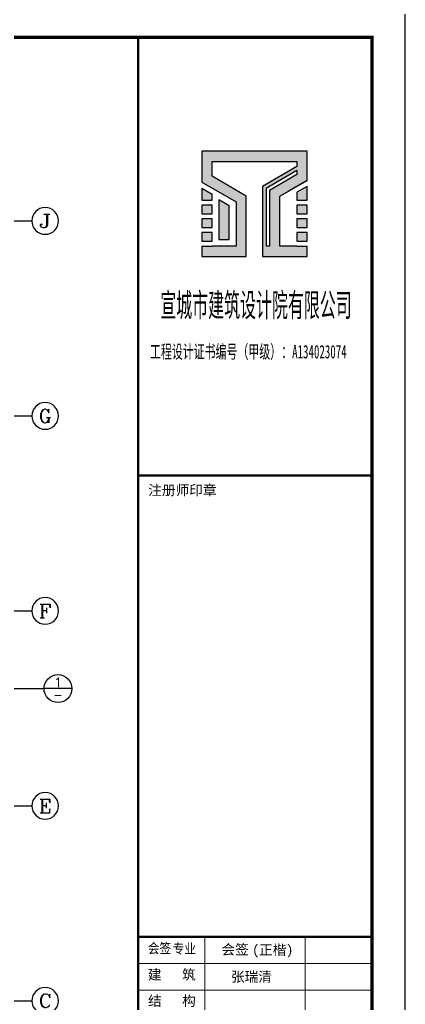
# Model space of a CAD drawing. Extents: x 8268344 to 8869063, y 669070 to 951310.
# Drawn here: x 8855211 to 8869063, y 841109 to 876460 of the extents above; entities that cross this region are included whole.
import ezdxf
from ezdxf.enums import TextEntityAlignment as Align

# ---------------------------------------------------------------- set-up
doc = ezdxf.new("R2010")
doc.units = 0
doc.header["$LTSCALE"] = 1000
doc.layers.get('0').update_dxf_attribs({"linetype": 'CONTINUOUS'})
for name, color, linetype in [('AXIS', 3, 'CONTINUOUS'), ('AXIS_TEXT', 7, 'CONTINUOUS'), ('BZ_标准图框', 7, 'CONTINUOUS'), ('DIM', 3, 'CONTINUOUS'), ('PUB_TITLE', 255, 'CONTINUOUS'), ('TK(图框线)', 45, 'CONTINUOUS')]:
    doc.layers.add(name, color=color, linetype=linetype)
doc.styles.add('_TCH_AXIS', font='COMPLEX', dxfattribs={"bigfont": 'GBCBIG'})
doc.styles.add('COMP', font='COMPLEX', dxfattribs={"bigfont": 'hztxt'})
doc.styles.add('COMPLEX', font='COMPLEX')
doc.styles.add('HT', font='simhei.ttf')

# ---------------------------------------------------------------- blocks, each defined once
blk = doc.blocks.new('fghfg')
h = blk.add_hatch(color=1)
h.paths.add_polyline_path([(9255358, 835891), (9251576, 835891), (9251576, 834780), (9252805, 834071), (9252805, 832478), (9251945, 832478), (9251576, 832478), (9251576, 832110), (9253174, 832110), (9253174, 834283), (9251945, 834993), (9251945, 835522), (9254989, 835522), (9254989, 835338), (9253760, 834629), (9253760, 832110), (9255358, 832110), (9255358, 832478), (9254989, 832478), (9254375, 832478), (9254375, 834274), (9255358, 834841)])
h.paths.add_polyline_path([(9254989, 835054), (9254006, 834487), (9254006, 832478), (9253883, 832478), (9253883, 834558), (9254989, 835196)], flags=16)
h = blk.add_hatch(color=1)
h.paths.add_polyline_path([(9255358, 834629), (9254989, 834416), (9254989, 834137), (9255358, 834137)])
h.paths.add_polyline_path([(9254989, 833953), (9254989, 833646), (9255358, 833646), (9255358, 833953)])
h.paths.add_polyline_path([(9254989, 833461), (9254989, 833154), (9255358, 833154), (9255358, 833461)])
h.paths.add_polyline_path([(9255358, 832663), (9255358, 832970), (9254989, 832970), (9254989, 832663)])
h.paths.add_polyline_path([(9252559, 833929), (9252191, 834142), (9252191, 832724), (9252559, 832724)])
h.paths.add_polyline_path([(9251576, 834567), (9251576, 834137), (9251945, 834137), (9251945, 834354)])
h.paths.add_polyline_path([(9251576, 833953), (9251576, 833646), (9251945, 833646), (9251945, 833953)])
h.paths.add_polyline_path([(9251945, 833154), (9251945, 833461), (9251576, 833461), (9251576, 833154)])
h.paths.add_polyline_path([(9251945, 832970), (9251576, 832970), (9251576, 832663), (9251945, 832663)])
for points in [[(9254375, 832478), (9254375, 834274), (9255358, 834841), (9255358, 835891), (9251576, 835891), (9251576, 834780), (9252805, 834071), (9252805, 832478), (9251945, 832478)], [(9251576, 832478), (9251576, 832110), (9253174, 832110), (9253174, 834283), (9251945, 834993), (9251945, 835522), (9254989, 835522), (9254989, 835338), (9253760, 834629), (9253760, 832110), (9255358, 832110), (9255358, 832478)], [(9254989, 835196), (9253883, 834558), (9253883, 832478)], [(9254989, 835054), (9254006, 834487), (9254006, 832478)], [(9254989, 835196), (9254989, 835054)], [(9255358, 834841), (9254674, 834447)], [(9254989, 834416), (9254989, 834137), (9255358, 834137), (9255358, 834629)], [(9255358, 834629), (9254989, 834416)], [(9251576, 834567), (9251576, 834137), (9251945, 834137), (9251945, 834354)], [(9251576, 834567), (9251945, 834354)], [(9251576, 832478), (9251945, 832478)], [(9254006, 832478), (9253883, 832478)], [(9254989, 832478), (9254375, 832478)], [(9254989, 832478), (9255358, 832478)]]:
    blk.add_lwpolyline(points)
for points in [[(9251576, 833953), (9251576, 833646), (9251945, 833646), (9251945, 833953)], [(9252559, 833929), (9252191, 834142), (9252191, 832724), (9252559, 832724)], [(9254989, 833953), (9254989, 833646), (9255358, 833646), (9255358, 833953)], [(9251576, 833461), (9251576, 833154), (9251945, 833154), (9251945, 833461)], [(9254989, 833461), (9254989, 833154), (9255358, 833154), (9255358, 833461)], [(9251576, 832970), (9251576, 832663), (9251945, 832663), (9251945, 832970)], [(9254989, 832970), (9254989, 832663), (9255358, 832663), (9255358, 832970)]]:
    blk.add_lwpolyline(points, close=True)
at = {"layer": 'BZ_标准图框'}
for points, const_width in [([(9249287, 771104), (9249287, 839984)], 84), ([(9249287, 824251), (9257687, 824251)], 84), ([(9249287, 807691), (9257687, 807691)], 84), ([(9251687, 807691), (9251687, 801931)], 42), ([(9255287, 807691), (9255287, 801931)], 42), ([(9257687, 806731), (9249287, 806731)], 42), ([(9257687, 805771), (9249287, 805771)], 42)]:
    blk.add_lwpolyline(points, dxfattribs=dict(at, const_width=const_width))
at = {"layer": 'BZ_标准图框', "style": 'HT', "width": 0.5}
blk.add_text('宣城市建筑设计院有限公司', height=840, dxfattribs=at).set_placement((9253523, 829951), align=Align.CENTER)
at = {"layer": 'BZ_标准图框', "style": 'HT'}
for s, height, width, p in [('工程设计证书编号（甲级）：A134023074', 480, 0.6, (9249714, 828455)), ('会签', 360, 0.85, (9249639, 807096)), ('专业', 360, 0.85, (9250531, 807086))]:
    blk.add_text(s, height=height, dxfattribs=dict(at, width=width)).set_placement(p)
for s, p in [('注册师印章', (9249652, 823544)), ('会签', (9252283, 807050)), ('(正楷)', (9253388, 807039)), ('建   筑', (9249639, 806151)), ('结   构', (9249645, 805208))]:
    blk.add_text(s, height=360, dxfattribs=at).set_placement(p)
at = {"layer": 'TK(图框线)', "style": 'HT'}
blk.add_text('张瑞清', height=360, dxfattribs=at).set_placement((9252625, 806075))
blk = doc.blocks.new('_AXISO')
blk.add_circle((0, 0), 0.5)
at = {"layer": 'AXIS_TEXT', "style": 'COMPLEX', "width": 1.041667}
blk.add_attdef('A', text='', height=0.56, dxfattribs=at).set_placement((-0.25, -0.28), (0.25, -0.28), align=Align.FIT)
blk = doc.blocks.new('_INDEX')
blk.add_line((-0.5, 0), (0.5, 0))
blk.add_circle((0, 0), 0.5)
at = {"style": 'COMP'}
for tag, width, p, p2 in [('1', 2.333333, (-0.17, 0.05), (0.17, 0.05)), ('-', 1.166667, (-0.17, -0.39), (0.17, -0.39))]:
    blk.add_attdef(tag, text='', height=0.34, dxfattribs=dict(at, width=width)).set_placement(p, p2, align=Align.FIT)

msp = doc.modelspace()

# ---------------------------------------------------------------- linework, layer by layer
at = {"layer": 'AXIS'}
for p, q in [((8853097.5, 869234.3), (8855647.5, 869234.3)), ((8853097.5, 862234.3), (8855647.5, 862234.3)), ((8853097.5, 855234.3), (8855647.5, 855234.3)), ((8853097.5, 848234.3), (8855647.5, 848234.3)), ((8853097.5, 841234.3), (8855647.5, 841234.3))]:
    msp.add_line(p, q, dxfattribs=at)
at = {"layer": 'DIM'}
msp.add_line((8851875.4, 852445.3), (8856085.7, 852445.3), dxfattribs=at)
at = {"layer": 'PUB_TITLE'}
msp.add_lwpolyline([(8742942.9, 805749.7), (8869062.9, 805749.7), (8869062.9, 877029.7), (8742942.9, 877029.7)], close=True, dxfattribs=at)
at = {"layer": 'PUB_TITLE', "const_width": 120}
msp.add_lwpolyline([(8745942.9, 806949.7), (8867862.9, 806949.7), (8867862.9, 875829.7), (8745942.9, 875829.7)], close=True, dxfattribs=at)

# ---------------------------------------------------------------- block references
msp.add_blockref('fghfg', (-389823.8, 35845.4))
at = {"layer": 'AXIS'}
ref = msp.add_blockref('_AXISO', (8856127.5, 869234.3), dxfattribs=dict(at, xscale=-960, yscale=960, zscale=960))
ref.add_attrib('A', 'J', dxfattribs={"layer": 'AXIS_TEXT', "height": 489.6, "style": '_TCH_AXIS', "width": 1.794893}).set_placement((8855897.3, 868989.5), (8856357.6, 868989.5), align=Align.FIT)
ref = msp.add_blockref('_AXISO', (8856127.5, 862234.3), dxfattribs=dict(at, xscale=-960, yscale=960, zscale=960))
ref.add_attrib('A', 'G', dxfattribs={"layer": 'AXIS_TEXT', "height": 489.6, "style": '_TCH_AXIS', "width": 1.096879}).set_placement((8855897.3, 861989.5), (8856357.6, 861989.5), align=Align.FIT)
ref = msp.add_blockref('_AXISO', (8856127.5, 855234.3), dxfattribs=dict(at, xscale=-960, yscale=960, zscale=960))
ref.add_attrib('A', 'F', dxfattribs={"layer": 'AXIS_TEXT', "height": 489.6, "style": '_TCH_AXIS', "width": 1.233989}).set_placement((8855897.3, 854989.5), (8856357.6, 854989.5), align=Align.FIT)
ref = msp.add_blockref('_AXISO', (8856127.5, 848234.3), dxfattribs=dict(at, xscale=-960, yscale=960, zscale=960))
ref.add_attrib('A', 'E', dxfattribs={"layer": 'AXIS_TEXT', "height": 489.6, "style": '_TCH_AXIS', "width": 1.233989}).set_placement((8855897.3, 847989.5), (8856357.6, 847989.5), align=Align.FIT)
ref = msp.add_blockref('_AXISO', (8856127.5, 841234.3), dxfattribs=dict(at, xscale=-960, yscale=960, zscale=960))
ref.add_attrib('A', 'C', dxfattribs={"layer": 'AXIS_TEXT', "height": 489.6, "style": '_TCH_AXIS', "width": 1.316255}).set_placement((8855897.3, 840989.5), (8856357.6, 840989.5), align=Align.FIT)
at = {"layer": 'DIM'}
ref = msp.add_blockref('_INDEX', (8856585.7, 852445.3), dxfattribs=dict(at, xscale=1000, yscale=1000, zscale=1000, rotation=180.0000000001734))
ref.add_attrib('1', '-', dxfattribs={"layer": '0', "height": 340, "style": 'COMP', "width": 1.166667}).set_placement((8856415.7, 852055.3), (8856755.7, 852055.3), align=Align.FIT)
ref.add_attrib('-', '1', dxfattribs={"layer": '0', "height": 340, "style": 'COMP', "width": 2.333333}).set_placement((8856415.7, 852495.3), (8856755.7, 852495.3), align=Align.FIT)

doc.saveas('drawing.dxf')
